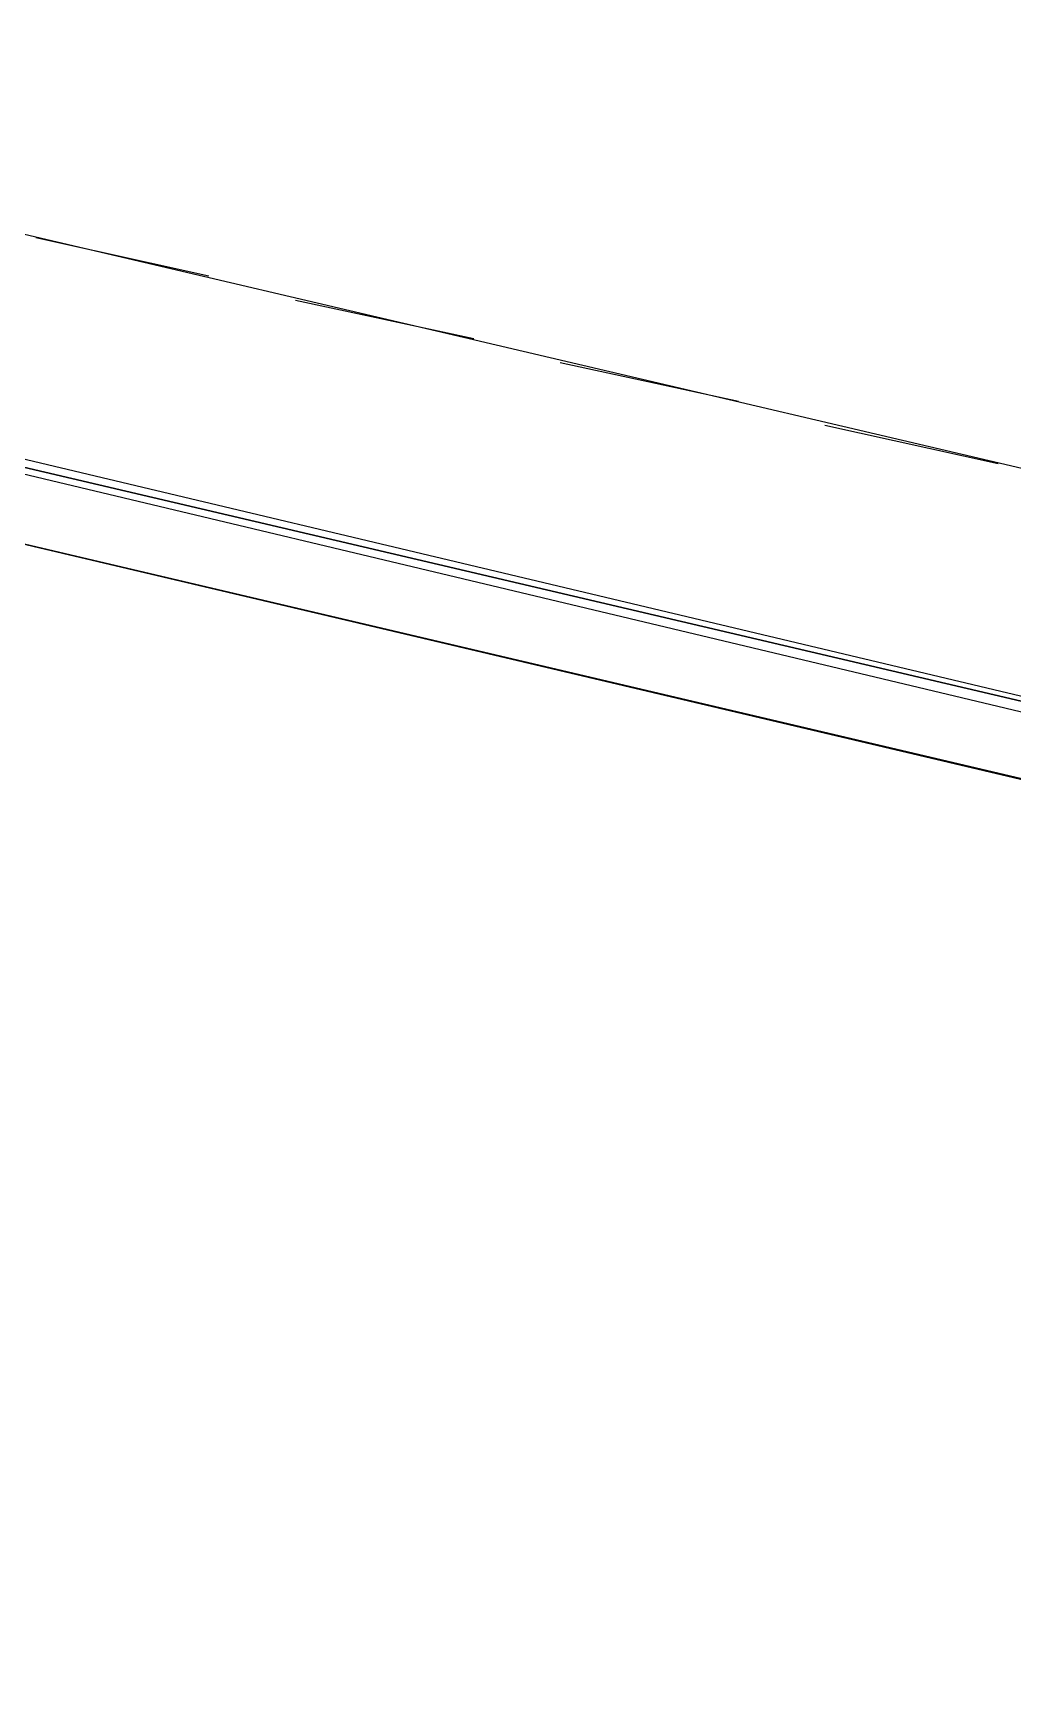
# Model space of a CAD drawing. Header units: feet. Extents: x -84 to 198, y -22 to 181.
# Drawn here: x 74.38 to 77.093, y 14.343 to 18.957 of the extents above; entities that cross this region are included whole.
import ezdxf

# ---------------------------------------------------------------- set-up
doc = ezdxf.new("R2010")
doc.units = ezdxf.units.FT
doc.layers.add('A-LINEA', color=7, linetype='CONTINUOUS')

msp = doc.modelspace()

# ---------------------------------------------------------------- linework, layer by layer
at = {"layer": 'A-LINEA'}
for p, q in [((73.2, 18.6711), (77.2933, 17.7111)), ((74.3867, 18.3911), (74.8667, 18.2844)), ((75.1067, 18.2178), (75.6, 18.1111)), ((75.84, 18.0444), (76.3333, 17.9378)), ((72.7333, 17.9244), (86.3467, 14.7111)), ((76.5733, 17.8711), (77.0533, 17.7644))]:
    msp.add_line(p, q, dxfattribs=at)
for points in [[(67.2267, 7.6444), (67.2667, 7.8178), (67.76, 9.9244), (68.1067, 9.9378), (69.9867, 17.8978), (72.5733, 17.2844), (72.7333, 17.9244), (80.72, 16.0444), (83.12, 15.4711), (87.16, 14.5111), (90.12, 27.0044), (94.6533, 25.9244), (94.8133, 26.5778), (97.52, 25.9378), (103.5333, 24.5111), (107.3733, 40.7511), (107.64, 40.6978), (108.9733, 40.3778), (112.68, 39.4978), (119.16, 37.9644), (119.2267, 38.2978), (125.3067, 36.8578)], [(72.9467, 18.0978), (72.9467, 18.0844), (77.2667, 17.0711), (77.2667, 17.0844), (72.9467, 18.1111), (72.9467, 18.0978)], [(72.9467, 18.0711), (77.2533, 17.0444), (77.2667, 17.0444), (77.2667, 17.0578), (77.2667, 17.0711), (72.9467, 18.0844), (72.9333, 18.0711), (72.9467, 18.0711)]]:
    msp.add_lwpolyline(points, dxfattribs=at)

doc.saveas('drawing.dxf')
